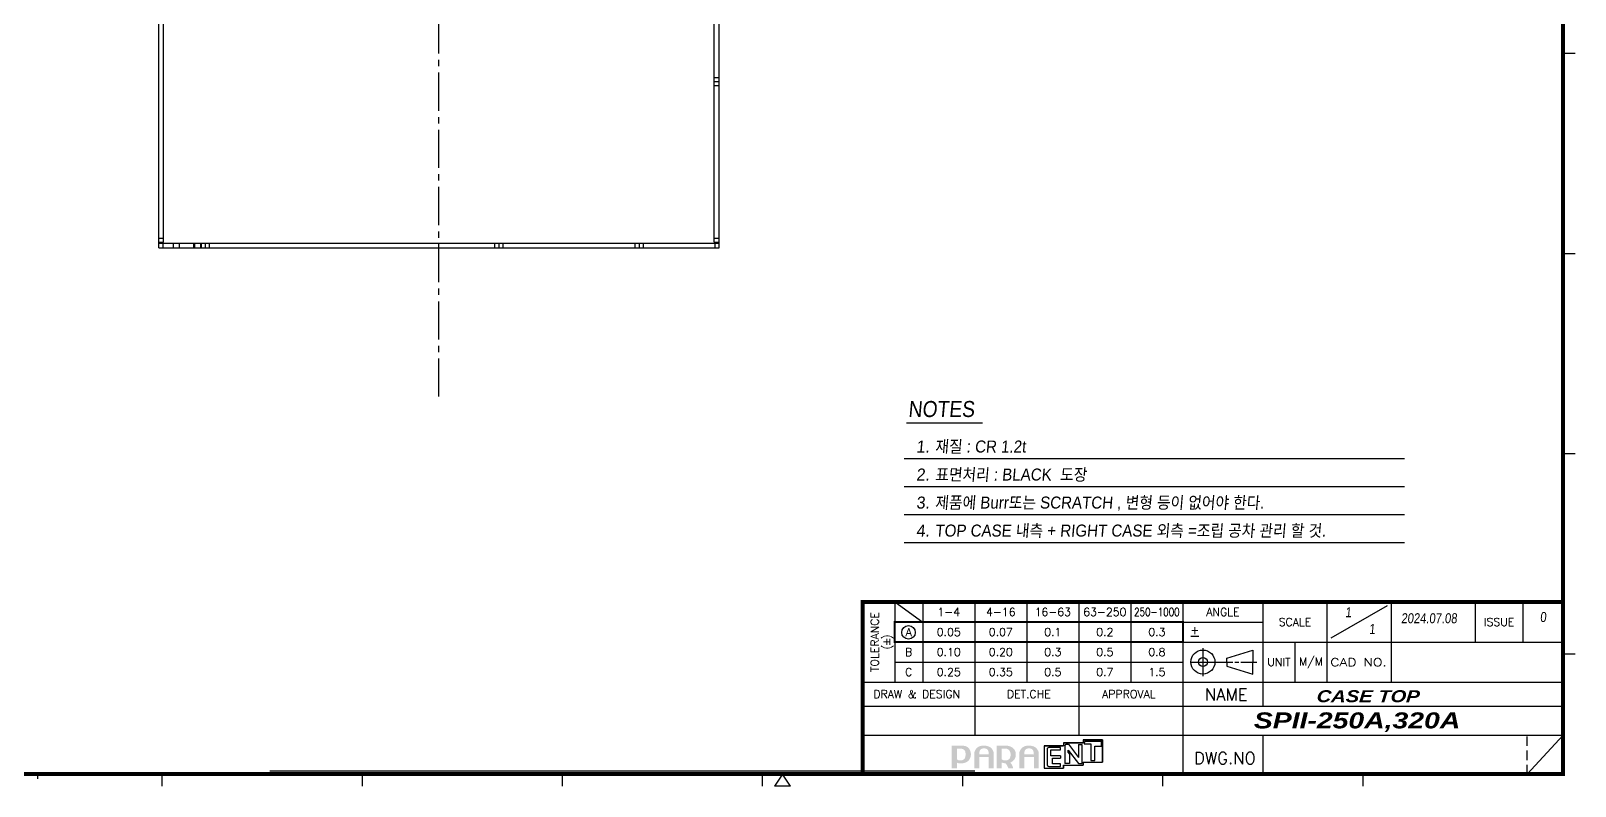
# Model space of a CAD drawing. Extents: x -425 to 6552, y -3049 to 3105.
# Drawn here: x 1021.9 to 1407.7, y -2568.5 to -2379.9 of the extents above; entities that cross this region are included whole.
import ezdxf
from ezdxf.enums import TextEntityAlignment as Align

# ---------------------------------------------------------------- set-up
doc = ezdxf.new("R2010")
doc.units = 0
for name, pattern in [('CENTER', [17.8, 10.75, -2.35, 2.35, -2.35]), ('CENTER2', [28.575, 19.05, -3.175, 3.175, -3.175]), ('HIDDEN', [3.525, 2.35, -1.175])]:
    doc.linetypes.add(name, pattern=pattern)
doc.layers.get('0').update_dxf_attribs({"linetype": 'CONTINUOUS'})
for name, color, linetype in [('2', 2, 'CONTINUOUS'), ('3', 112, 'CENTER'), ('PANEL_TOP250DXF_CONTINUOUS', 7, 'CONTINUOUS')]:
    doc.layers.add(name, color=color, linetype=linetype)
doc.styles.add('A', font='GOTHIC.TTF')
doc.styles.add('HANGUL1', font='arial.ttf', dxfattribs={"width": 0.8, "oblique": 5, "height": 2.5})
doc.styles.add('N', font='arialbi.ttf', dxfattribs={"width": 0.8, "oblique": 5})
doc.styles.add('OMI-1', font='arial.ttf', dxfattribs={"oblique": 1})
doc.styles.add('SIM', font='simplex')

msp = doc.modelspace()

# ---------------------------------------------------------------- hatches: boundary and pattern name
h = msp.add_hatch(color=256)
edge = h.paths.add_edge_path()
edge.add_spline(control_points=[(1255.15, -2561.72), (1254.93, -2561.95), (1254.62, -2562.11), (1254.14, -2562.11), (1254.03, -2562.11), (1253.86, -2562.1), (1253.66, -2562.05), (1253.45, -2562.01), (1253.34, -2561.9), (1253.29, -2561.85), (1253.29, -2561.77), (1253.29, -2559.32), (1253.29, -2559.18), (1253.42, -2559.18), (1254.19, -2559.18), (1254.19, -2559.18), (1254.64, -2559.18), (1254.93, -2559.3), (1255.14, -2559.54), (1255.37, -2559.8), (1255.43, -2560.22), (1255.43, -2560.59), (1255.43, -2560.96), (1255.36, -2561.47), (1255.15, -2561.72)], knot_values=[0, 0, 0, 0, 1, 1, 1, 2, 2, 2, 3, 3, 3, 4, 4, 4, 5, 5, 5, 6, 6, 6, 7, 7, 7, 8, 8, 8, 8], degree=3, periodic=0)
edge = h.paths.add_edge_path(flags=16)
edge.add_spline(control_points=[(1254.24, -2558.42), (1254.24, -2558.42), (1252.16, -2558.42), (1252.16, -2558.42), (1252.16, -2558.42), (1251.96, -2558.42), (1251.96, -2558.42), (1251.96, -2558.42), (1251.96, -2564.07), (1251.96, -2564.07), (1251.96, -2564.07), (1253.29, -2564.07), (1253.29, -2564.07), (1253.29, -2564.07), (1253.29, -2562.89), (1253.29, -2562.7), (1253.42, -2562.75), (1253.59, -2562.84), (1254.19, -2562.85), (1254.83, -2562.87), (1255.76, -2562.66), (1256.16, -2562.17), (1256.56, -2561.68), (1256.76, -2561.16), (1256.76, -2560.59), (1256.76, -2559.93), (1256.53, -2559.37), (1256.09, -2558.93), (1255.64, -2558.48), (1255.02, -2558.42), (1254.24, -2558.42)], knot_values=[0, 0, 0, 0, 1, 1, 1, 2, 2, 2, 3, 3, 3, 4, 4, 4, 5, 5, 5, 6, 6, 6, 7, 7, 7, 8, 8, 8, 9, 9, 9, 10, 10, 10, 10], degree=3, periodic=0)
h = msp.add_hatch(color=256)
edge = h.paths.add_edge_path()
edge.add_spline(control_points=[(1261.23, -2560.56), (1261.09, -2560.56), (1258.83, -2560.56), (1258.82, -2560.56), (1258.82, -2560.56), (1258.82, -2560.53), (1258.82, -2560.53), (1258.82, -2560.22), (1258.91, -2559.69), (1259.1, -2559.47), (1259.27, -2559.27), (1259.6, -2559.09), (1260.01, -2559.09), (1260.42, -2559.09), (1260.71, -2559.22), (1260.92, -2559.43), (1261.12, -2559.64), (1261.23, -2560.22), (1261.23, -2560.53), (1261.23, -2560.53), (1261.23, -2560.55), (1261.23, -2560.56)], knot_values=[0, 0, 0, 0, 1, 1, 1, 2, 2, 2, 3, 3, 3, 4, 4, 4, 5, 5, 5, 6, 6, 6, 7, 7, 7, 7], degree=3, periodic=0)
edge = h.paths.add_edge_path(flags=16)
edge.add_spline(control_points=[(1260.01, -2558.42), (1259.11, -2558.42), (1258.54, -2558.65), (1258.15, -2559.1), (1257.78, -2559.54), (1257.59, -2559.92), (1257.59, -2560.46), (1257.59, -2560.46), (1257.59, -2564.07), (1257.59, -2564.07), (1257.59, -2564.07), (1258.82, -2564.07), (1258.82, -2564.07), (1258.82, -2564.07), (1258.82, -2562.37), (1258.82, -2561.27), (1258.83, -2561.27), (1261.09, -2561.27), (1261.23, -2561.27), (1261.23, -2561.42), (1261.23, -2564.07), (1261.23, -2564.07), (1261.23, -2564.07), (1262.47, -2564.07), (1262.47, -2564.07), (1262.47, -2564.07), (1262.47, -2560.46), (1262.47, -2560.46), (1262.47, -2559.92), (1262.28, -2559.54), (1261.9, -2559.1), (1261.52, -2558.65), (1260.9, -2558.42), (1260.01, -2558.42)], knot_values=[0, 0, 0, 0, 1, 1, 1, 2, 2, 2, 3, 3, 3, 4, 4, 4, 5, 5, 5, 6, 6, 6, 7, 7, 7, 8, 8, 8, 9, 9, 9, 10, 10, 10, 11, 11, 11, 11], degree=3, periodic=0)
h = msp.add_hatch(color=256)
edge = h.paths.add_edge_path()
edge.add_spline(control_points=[(1266.34, -2561.77), (1266.08, -2562.01), (1265.76, -2562.13), (1265.33, -2562.13), (1265.2, -2562.13), (1265.05, -2562.11), (1264.9, -2562.06), (1264.77, -2562.01), (1264.5, -2561.87), (1264.46, -2561.83), (1264.46, -2561.75), (1264.46, -2559.28), (1264.46, -2559.14), (1264.6, -2559.14), (1265.44, -2559.14), (1265.44, -2559.14), (1265.84, -2559.14), (1266.07, -2559.34), (1266.32, -2559.59), (1266.56, -2559.85), (1266.68, -2560.26), (1266.68, -2560.61), (1266.68, -2560.99), (1266.6, -2561.53), (1266.34, -2561.77)], knot_values=[0, 0, 0, 0, 1, 1, 1, 2, 2, 2, 3, 3, 3, 4, 4, 4, 5, 5, 5, 6, 6, 6, 7, 7, 7, 8, 8, 8, 8], degree=3, periodic=0)
edge = h.paths.add_edge_path(flags=16)
edge.add_spline(control_points=[(1265.49, -2558.42), (1265.49, -2558.42), (1263.41, -2558.42), (1263.41, -2558.42), (1263.41, -2558.42), (1263.21, -2558.42), (1263.21, -2558.42), (1263.21, -2558.42), (1263.21, -2564.07), (1263.21, -2564.07), (1263.21, -2564.07), (1264.46, -2564.07), (1264.46, -2564.07), (1264.46, -2564.07), (1264.46, -2562.84), (1264.46, -2562.66), (1264.6, -2562.7), (1264.73, -2562.73), (1264.85, -2562.76), (1264.86, -2562.76), (1265.24, -2562.81), (1265.34, -2562.82), (1265.55, -2562.96), (1265.71, -2563.24), (1265.84, -2563.43), (1265.97, -2563.63), (1266.12, -2564.07), (1266.12, -2564.07), (1266.12, -2564.07), (1267.31, -2564.07), (1267.31, -2564.07), (1267.31, -2564.07), (1267.15, -2563.41), (1266.98, -2563.14), (1266.88, -2562.99), (1266.74, -2562.83), (1266.57, -2562.67), (1266.93, -2562.51), (1267.28, -2562.29), (1267.52, -2562), (1267.85, -2561.62), (1267.97, -2561.15), (1267.97, -2560.62), (1267.97, -2559.91), (1267.78, -2559.49), (1267.32, -2559.06), (1266.86, -2558.63), (1266.25, -2558.42), (1265.49, -2558.42)], knot_values=[0, 0, 0, 0, 1, 1, 1, 2, 2, 2, 3, 3, 3, 4, 4, 4, 5, 5, 5, 6, 6, 6, 7, 7, 7, 8, 8, 8, 9, 9, 9, 10, 10, 10, 11, 11, 11, 12, 12, 12, 13, 13, 13, 14, 14, 14, 15, 15, 15, 16, 16, 16, 16], degree=3, periodic=0)
h = msp.add_hatch(color=256)
edge = h.paths.add_edge_path()
edge.add_spline(control_points=[(1272.48, -2560.56), (1272.34, -2560.56), (1270.08, -2560.56), (1270.07, -2560.56), (1270.07, -2560.56), (1270.07, -2560.53), (1270.07, -2560.53), (1270.07, -2560.22), (1270.16, -2559.69), (1270.35, -2559.47), (1270.52, -2559.27), (1270.85, -2559.09), (1271.26, -2559.09), (1271.67, -2559.09), (1271.96, -2559.22), (1272.17, -2559.43), (1272.37, -2559.64), (1272.48, -2560.22), (1272.48, -2560.53), (1272.48, -2560.53), (1272.48, -2560.55), (1272.48, -2560.56)], knot_values=[0, 0, 0, 0, 1, 1, 1, 2, 2, 2, 3, 3, 3, 4, 4, 4, 5, 5, 5, 6, 6, 6, 7, 7, 7, 7], degree=3, periodic=0)
edge = h.paths.add_edge_path(flags=16)
edge.add_spline(control_points=[(1271.26, -2558.42), (1270.36, -2558.42), (1269.79, -2558.65), (1269.4, -2559.1), (1269.03, -2559.54), (1268.84, -2559.92), (1268.84, -2560.46), (1268.84, -2560.46), (1268.84, -2564.07), (1268.84, -2564.07), (1268.84, -2564.07), (1270.07, -2564.07), (1270.07, -2564.07), (1270.07, -2564.07), (1270.07, -2562.37), (1270.07, -2561.27), (1270.08, -2561.27), (1272.34, -2561.27), (1272.48, -2561.27), (1272.48, -2561.42), (1272.48, -2564.07), (1272.48, -2564.07), (1272.48, -2564.07), (1273.72, -2564.07), (1273.72, -2564.07), (1273.72, -2564.07), (1273.72, -2560.46), (1273.72, -2560.46), (1273.72, -2559.92), (1273.53, -2559.54), (1273.15, -2559.1), (1272.77, -2558.65), (1272.15, -2558.42), (1271.26, -2558.42)], knot_values=[0, 0, 0, 0, 1, 1, 1, 2, 2, 2, 3, 3, 3, 4, 4, 4, 5, 5, 5, 6, 6, 6, 7, 7, 7, 8, 8, 8, 9, 9, 9, 10, 10, 10, 11, 11, 11, 11], degree=3, periodic=0)

# ---------------------------------------------------------------- linework, layer by layer
for p, q in [((1407.72, -2385.53), (1404.72, -2385.53)), ((1407.72, -2435.53), (1404.72, -2435.53)), ((1240.06, -2486.69), (1365.13, -2486.69)), ((1407.72, -2485.53), (1404.72, -2485.53)), ((1240.06, -2493.69), (1365.13, -2493.69)), ((1240.06, -2500.69), (1365.13, -2500.69)), ((1240.06, -2507.69), (1365.13, -2507.69)), ((1237.72, -2522.53), (1244.72, -2527.53)), ((1237.72, -2522.53), (1237.72, -2542.53)), ((1244.72, -2522.53), (1244.72, -2542.53)), ((1257.72, -2522.53), (1257.72, -2542.53)), ((1270.72, -2522.53), (1270.72, -2542.53)), ((1283.72, -2522.53), (1283.72, -2555.8)), ((1296.72, -2522.53), (1296.72, -2542.53)), ((1309.72, -2522.53), (1309.72, -2565.53)), ((1329.72, -2522.53), (1329.72, -2548.53)), ((1345.72, -2522.53), (1345.72, -2542.53)), ((1361.72, -2522.53), (1361.72, -2542.53)), ((1382.72, -2522.53), (1382.72, -2532.53)), ((1394.72, -2532.53), (1394.72, -2522.53)), ((1360.72, -2523.53), (1346.72, -2531.53)), ((1237.72, -2527.53), (1329.72, -2527.53)), ((1237.72, -2532.53), (1404.72, -2532.53)), ((1311.72, -2531.03), (1313.72, -2531.03)), ((1314.72, -2534.03), (1314.72, -2541.03)), ((1320.72, -2536.53), (1327.22, -2534.53)), ((1327.22, -2534.53), (1327.22, -2537.53)), ((1337.72, -2532.53), (1337.72, -2542.53)), ((1237.72, -2537.53), (1309.72, -2537.53)), ((1311.72, -2537.53), (1322.22, -2537.53)), ((1320.72, -2537.53), (1320.72, -2536.53)), ((1320.72, -2537.53), (1320.72, -2538.53)), ((1320.72, -2538.53), (1327.22, -2540.53)), ((1322.72, -2537.53), (1323.72, -2537.53)), ((1324.22, -2537.53), (1328.22, -2537.53)), ((1327.22, -2540.53), (1327.22, -2537.53)), ((1407.72, -2535.53), (1404.72, -2535.53)), ((1229.72, -2542.53), (1404.72, -2542.53)), ((1257.72, -2542.53), (1257.72, -2555.8)), ((1229.72, -2548.53), (1309.72, -2548.53)), ((1309.72, -2548.53), (1404.72, -2548.53)), ((1229.72, -2555.8), (1404.72, -2555.8)), ((1284.8, -2557.69), (1279.92, -2557.69)), ((1279.92, -2557.69), (1279.92, -2558.44)), ((1289.67, -2556.94), (1284.8, -2556.94)), ((1284.8, -2556.94), (1284.8, -2557.69)), ((1285.1, -2557.36), (1285.09, -2557.96)), ((1285.09, -2557.96), (1286.73, -2557.97)), ((1289.37, -2557.36), (1285.1, -2557.36)), ((1286.73, -2557.97), (1286.74, -2562.15)), ((1289.37, -2558.52), (1289.37, -2557.36)), ((1289.67, -2562.57), (1289.67, -2556.94)), ((1329.72, -2555.8), (1329.72, -2565.53)), ((1395.72, -2565.53), (1404.72, -2555.8)), ((1279.92, -2558.44), (1275.05, -2558.44)), ((1275.05, -2558.44), (1275.05, -2564.07)), ((1275.8, -2559.31), (1275.81, -2563.2)), ((1279.16, -2558.92), (1276.2, -2558.91)), ((1276.75, -2560.96), (1276.75, -2559.5)), ((1276.75, -2559.5), (1279.16, -2559.5)), ((1279.16, -2560.96), (1276.75, -2560.96)), ((1277.15, -2563), (1277.15, -2561.55)), ((1277.15, -2561.55), (1279.16, -2561.55)), ((1279.16, -2559.5), (1279.16, -2558.92)), ((1279.16, -2560.96), (1279.16, -2561.55)), ((1280.2, -2558.47), (1280.2, -2562.87)), ((1280.6, -2558.07), (1281.18, -2558.07)), ((1281.06, -2559.55), (1283.65, -2562.88)), ((1281.06, -2560.16), (1281.06, -2559.55)), ((1281.06, -2560.16), (1281.37, -2560.54)), ((1281.18, -2558.07), (1283.67, -2561.37)), ((1281.37, -2560.54), (1281.38, -2562.87)), ((1283.66, -2558.14), (1284.51, -2558.14)), ((1283.66, -2558.14), (1283.67, -2561.37)), ((1284.51, -2558.14), (1284.51, -2562.87)), ((1287.72, -2562.15), (1287.73, -2558.52)), ((1287.73, -2558.52), (1289.37, -2558.52)), ((1054.72, -2568.53), (1054.72, -2565.53)), ((1081.58, -2564.69), (1257.71, -2564.69)), ((1104.72, -2568.53), (1104.72, -2565.53)), ((1154.72, -2568.53), (1154.72, -2565.53)), ((1204.72, -2568.53), (1204.72, -2565.53)), ((1209.72, -2565.53), (1207.72, -2568.53)), ((1211.72, -2568.53), (1209.72, -2565.53)), ((1254.72, -2568.53), (1254.72, -2565.53)), ((1275.05, -2564.07), (1279.92, -2564.07)), ((1276.21, -2563.59), (1279.16, -2563.59)), ((1279.16, -2563), (1277.15, -2563)), ((1279.16, -2563.59), (1279.16, -2563)), ((1279.92, -2564.07), (1279.92, -2563.32)), ((1279.92, -2563.32), (1284.8, -2563.32)), ((1281.38, -2562.87), (1280.2, -2562.87)), ((1283.65, -2562.88), (1284.51, -2562.87)), ((1284.8, -2563.32), (1284.8, -2562.57)), ((1284.8, -2562.57), (1289.67, -2562.57)), ((1286.74, -2562.15), (1287.72, -2562.15)), ((1304.72, -2568.53), (1304.72, -2565.53)), ((1354.72, -2568.53), (1354.72, -2565.53)), ((1211.72, -2568.53), (1207.72, -2568.53))]:
    msp.add_line(p, q)
at = {"color": 3}
for p, q in [((1279.92, -2557.69), (1279.92, -2558.44)), ((1279.92, -2557.69), (1284.8, -2557.69)), ((1284.8, -2556.94), (1284.8, -2557.69)), ((1284.8, -2556.94), (1289.67, -2556.94)), ((1289.67, -2556.94), (1289.67, -2562.57)), ((1275.05, -2558.44), (1275.05, -2564.07)), ((1275.05, -2558.44), (1279.92, -2558.44)), ((1275.05, -2564.07), (1279.92, -2564.07)), ((1279.92, -2563.32), (1279.92, -2564.07)), ((1279.92, -2563.32), (1284.8, -2563.32)), ((1284.8, -2562.57), (1284.8, -2563.32)), ((1284.8, -2562.57), (1289.67, -2562.57))]:
    msp.add_line(p, q, dxfattribs=at)
at = {"linetype": 'HIDDEN'}
msp.add_line((1395.72, -2565.53), (1395.72, -2555.8), dxfattribs=at)
at = {"const_width": 1}
msp.add_lwpolyline([(1404.72, -2015.53), (604.72, -2015.53), (604.72, -2565.53), (1404.72, -2565.53)], close=True, dxfattribs=at)
for points, const_width in [([(1229.72, -2565.53), (1229.72, -2522.53), (1404.72, -2522.53)], 1), ([(1237.72, -2527.53), (1309.72, -2527.53), (1309.72, -2532.53), (1237.72, -2532.53), (1237.72, -2527.53)], 0.5)]:
    msp.add_lwpolyline(points, dxfattribs=dict(const_width=const_width))
for centre, radius in [((1241.17, -2530.13), 1.69), ((1314.72, -2537.53), 3), ((1314.72, -2537.53), 1.12)]:
    msp.add_circle(centre, radius)
for centre, start, end in [((1276.2, -2559.31), 89.9532, 180.0946), ((1280.6, -2558.47), 90.2374, 180), ((1276.21, -2563.19), 180.0946, 270.0249)]:
    msp.add_arc(centre, 0.4, start, end)
at = {"layer": '2'}
msp.add_lwpolyline([(1240.66, -2477.77), (1259.66, -2477.77)], dxfattribs=at)
at = {"layer": '3', "linetype": 'CENTER2', "ltscale": 0.5}
msp.add_line((1123.85, -2471.23), (1123.85, -2085.1), dxfattribs=at)
at = {"layer": '3', "linetype": 'CENTER', "ltscale": 0.5}
msp.add_line((1023.57, -2565.53), (1023.57, -2566.72), dxfattribs=at)
at = {"layer": 'PANEL_TOP250DXF_CONTINUOUS', "color": 7, "linetype": 'CONTINUOUS'}
for p, q in [((1053.85, -2434.06), (1053.85, -2169.06)), ((1055.05, -2432.66), (1055.05, -2170.46)), ((1192.65, -2432.66), (1192.65, -2170.46)), ((1193.85, -2434.06), (1193.85, -2169.06)), ((1193.85, -2391.56), (1192.65, -2391.56)), ((1193.85, -2392.56), (1192.65, -2392.56)), ((1193.85, -2393.56), (1192.65, -2393.56)), ((1053.85, -2431.66), (1055.05, -2431.66)), ((1053.85, -2432.66), (1055.05, -2432.66)), ((1053.85, -2432.86), (1193.85, -2432.86)), ((1053.85, -2434.06), (1193.85, -2434.06)), ((1054.85, -2432.86), (1054.85, -2434.06)), ((1057.55, -2434.06), (1057.55, -2432.86)), ((1059.05, -2434.06), (1059.05, -2432.86)), ((1062.64, -2434.06), (1062.64, -2432.86)), ((1062.8, -2432.86), (1062.8, -2434.06)), ((1064.3, -2432.86), (1064.3, -2434.06)), ((1064.55, -2434.06), (1064.55, -2432.86)), ((1065.55, -2434.06), (1065.55, -2432.86)), ((1066.55, -2434.06), (1066.55, -2432.86)), ((1137.85, -2434.06), (1137.85, -2432.86)), ((1138.85, -2434.06), (1138.85, -2432.86)), ((1139.85, -2434.06), (1139.85, -2432.86)), ((1172.85, -2434.06), (1172.85, -2432.86)), ((1173.85, -2432.86), (1173.85, -2434.06)), ((1174.85, -2432.86), (1174.85, -2434.06)), ((1192.65, -2431.66), (1193.85, -2431.66)), ((1192.65, -2432.66), (1193.85, -2432.66)), ((1192.85, -2434.06), (1192.85, -2432.86))]:
    msp.add_line(p, q, dxfattribs=at)

# ---------------------------------------------------------------- texts
at = {"oblique": 5}
for s, height, style, width, p in [('NOTES', 4, 'A', 0.9, (1241.06, -2476.32)), ('재질 : CR 1.2t', 3, 'HANGUL1', 0.9, (1247.78, -2485.19)), ('표면처리 : BLACK  도장', 3, 'HANGUL1', 0.9, (1247.78, -2492.19)), ('제품에 Burr또는 SCRATCH , 변형 등이 없어야 한다.', 3, 'HANGUL1', 0.9, (1247.78, -2499.19)), ('1', 2.5, 'OMI-1', 0.8, (1350.27, -2526.34)), ('1', 2.5, 'OMI-1', 0.8, (1356.22, -2530.52)), ('CASE TOP', 3, 'N', 1.2, (1343.06, -2547.56))]:
    msp.add_text(s, height=height, dxfattribs=dict(at, style=style, width=width)).set_placement(p)
at = {"style": 'A', "oblique": 5}
for s, p in [('1.', (1243.08, -2485.19)), ('2.', (1243.08, -2492.19)), ('3.', (1243.08, -2499.19)), ('4.', (1243.08, -2506.19))]:
    msp.add_text(s, height=3, dxfattribs=at).set_placement(p)
at = {"color": 1, "style": 'HANGUL1', "oblique": 5, "width": 0.9}
msp.add_text('TOP CASE 내측 + RIGHT CASE 외측 =조립 공차 관리 할 것.', height=3, dxfattribs=at).set_placement((1247.78, -2506.19))
at = {"style": 'SIM'}
for s, p in [('TOLERANCE', (1233.72, -2532.53)), ('( )', (1236.72, -2532.53)), ('-', (1237.35, -2532.5))]:
    msp.add_text(s, height=2, rotation=90, dxfattribs=at).set_placement(p, align=Align.CENTER)
for s, height, p in [('1-4', 2, (1251.22, -2525.03)), ('4-16', 2, (1264.22, -2525.03)), ('16-63', 2, (1277.22, -2525.03)), ('63-250', 2, (1290.22, -2525.03)), ('ANGLE', 2, (1319.72, -2525.03)), ('SCALE', 2, (1337.72, -2527.53)), ('ISSUE', 2, (1388.72, -2527.53)), ('A', 2, (1241.22, -2530.03)), ('0.05', 2, (1251.22, -2530.03)), ('0.07', 2, (1264.22, -2530.03)), ('0.1', 2, (1277.22, -2530.03)), ('0.2', 2, (1290.22, -2530.03)), ('0.3', 2, (1303.22, -2530.03)), ('B', 2, (1241.22, -2535.03)), ('0.10', 2, (1251.22, -2535.03)), ('0.20', 2, (1264.22, -2535.03)), ('0.3', 2, (1277.22, -2535.03)), ('0.5', 2, (1290.22, -2535.03)), ('0.8', 2, (1303.22, -2535.03)), ('UNIT', 2, (1333.72, -2537.53)), ('M/M', 2, (1341.72, -2537.53)), ('C', 2, (1241.22, -2540.03)), ('0.25', 2, (1251.22, -2540.03)), ('0.35', 2, (1264.22, -2540.03)), ('0.5', 2, (1277.22, -2540.03)), ('0.7', 2, (1290.22, -2540.03)), ('1.5', 2, (1303.22, -2540.03)), ('DRAW & DESIGN', 2, (1243.22, -2545.53)), ('DET.CHE', 2, (1271.22, -2545.53)), ('APPROVAL', 2, (1296.22, -2545.53)), ('NAME', 3, (1320.56, -2545.68)), ('DWG.NO', 3, (1320.22, -2561.53))]:
    msp.add_text(s, height=height, dxfattribs=at).set_placement(p, align=Align.MIDDLE)
at = {"style": 'SIM', "width": 0.8}
msp.add_text('250-1000', height=2, dxfattribs=at).set_placement((1303.22, -2525.03), align=Align.MIDDLE)
at = {"style": 'OMI-1', "oblique": 5, "width": 0.8}
for s, p in [('2024.07.08', (1371.23, -2527.84)), ('0', (1399.72, -2527.53))]:
    msp.add_text(s, height=2.5, dxfattribs=at).set_placement(p, align=Align.CENTER)
at = {"style": 'SIM'}
msp.add_text('+', height=2, dxfattribs=at).set_placement((1312.72, -2530.53), align=Align.CENTER)
msp.add_text('+', height=2, rotation=90, dxfattribs=at).set_placement((1235.62, -2532.5), align=Align.MIDDLE)
for s, height, style, width, p, p2 in [('CAD NO.', 2, 'SIM', 1.148815, (1346.56, -2538.57), (1360.67, -2538.57)), ('SPII-250A,320A', 4, 'N', 1.267671, (1327.45, -2554.11), (1379.03, -2554.11))]:
    msp.add_text(s, height=height, dxfattribs=dict(style=style, width=width)).set_placement(p, p2, align=Align.FIT)

doc.saveas('drawing.dxf')
